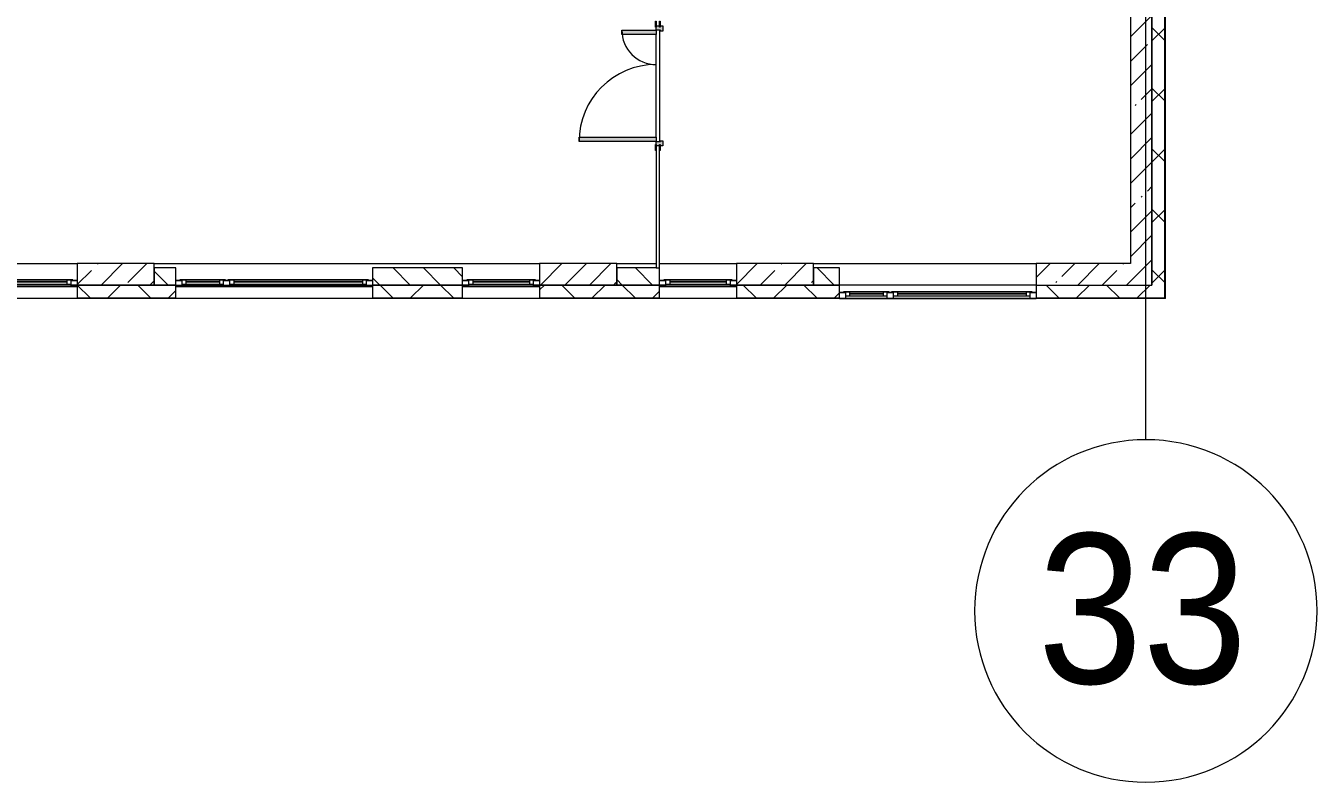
# Model space of a CAD drawing. Header units: millimetres. Extents: x -5714 to 188114, y -8553 to 29000.
# Drawn here: x 173034 to 188114, y -5906 to 2927 of the extents above; entities that cross this region are included whole.
import ezdxf

# ---------------------------------------------------------------- set-up
doc = ezdxf.new("R2010")
doc.units = ezdxf.units.MM
for name, color, linetype, lineweight, true_color in [('A-DOOR-3', 7, 'Continuous', 5, 0xaaaaaa), ('A-DOOR-4', 7, 'Continuous', 5, 0xe2e2e2), ('A-DOOR-FRAM-2', 7, 'Continuous', 5, 0xe2e2e2), ('A-DOOR-FRAM-3', 7, 'Continuous', 5, 0xaaaaaa)]:
    doc.layers.add(name, color=color, linetype=linetype, lineweight=lineweight, true_color=true_color)
for name, color, linetype, lineweight in [('A-GLAZ-2', 7, 'Continuous', 5), ('A-WALL', 7, 'Continuous', 9), ('A-WALL-2', 7, 'Continuous', 5), ('I-WALL-2', 7, 'Continuous', 5), ('S-COLS-2', 7, 'Continuous', 5), ('Оси', 7, 'Continuous', 9), ('Оси-1', 7, 'Continuous', 20)]:
    doc.layers.add(name, color=color, linetype=linetype, lineweight=lineweight)
doc.styles.add('Arial_1', font='arial.ttf', dxfattribs={"width": 0.9, "height": 1750})
pattern_1 = [(45, (61103.76, 0), (-353.5534, 353.5534), []), (135, (61103.76, 0), (-353.5534, -353.5534), [])]
pattern_2 = [(45, (61103.76, 0), (-285.1231, 285.1231), []), (45, (61388.9, 0), (-285.1231, 285.1231), [504.031, -100.806, 16.764, -84.042])]

# ---------------------------------------------------------------- blocks, each defined once
blk = doc.blocks.new('120_Окно_СКБ_2Ст_Фрамуга сверху - 120_Окно_СКБ_2Ст_2300х2500_h_ ДОО-19727959-3_9_1_птичка')
at = {"layer": 'A-GLAZ-2'}
for p, q in [((-1150, -127), (-1150, -57)), ((-1150, -57), (-1080, -57)), ((1150, -57), (-1150, -57)), ((-1080, -127), (-1150, -127)), ((-1150, -127), (-1100, -127)), ((-1080, -127), (-1100, -127)), ((-1100, -127), (-1100, -137)), ((-1100, -137), (540, -137)), ((540, -137), (-1100, -137)), ((-1080, -57), (-1080, -127)), ((-1080, -57), (1080, -57)), ((520, -87), (-1080, -87)), ((-1080, -87), (-1080, -127)), ((-1030, -137), (-1030, -87)), ((-1030, -107), (470, -107)), ((470, -117), (-1030, -117)), ((470, -137), (470, -87)), ((520, -127), (520, -57)), ((520, -57), (590, -57)), ((520, -127), (520, -87)), ((590, -127), (520, -127)), ((540, -127), (520, -127)), ((540, -127), (570, -127)), ((540, -127), (570, -127)), ((540, -137), (540, -127)), ((590, -127), (570, -127)), ((570, -127), (570, -137)), ((570, -137), (1100, -137)), ((1100, -137), (570, -137)), ((590, -57), (590, -127)), ((1080, -87), (590, -87)), ((590, -87), (590, -127)), ((640, -137), (640, -87)), ((640, -107), (1030, -107)), ((1030, -117), (640, -117)), ((1030, -137), (1030, -87)), ((1080, -127), (1080, -57)), ((1080, -57), (1150, -57)), ((1080, -127), (1080, -87)), ((1150, -127), (1080, -127)), ((1100, -127), (1080, -127)), ((1100, -127), (1150, -127)), ((1100, -137), (1100, -127)), ((1150, -57), (1150, -127))]:
    blk.add_line(p, q, dxfattribs=at)
blk = doc.blocks.new('120_Окно_СКБ_1Ст - 120_Окно_СКБ_1Ст 900х2500_h_ с форточкой-22876038-3_9_1_птичка')
at = {"layer": 'A-GLAZ-2'}
for p, q in [((-450, -127), (-450, -57)), ((-450, -57), (-380, -57)), ((450, -57), (-450, -57)), ((-380, -127), (-450, -127)), ((-450, -127), (-400, -127)), ((-380, -127), (-400, -127)), ((-400, -127), (-400, -137)), ((-400, -137), (400, -137)), ((400, -137), (-400, -137)), ((-380, -57), (-380, -127)), ((380, -87), (-380, -87)), ((-380, -87), (-380, -127)), ((-330, -137), (-330, -87)), ((-330, -107), (330, -107)), ((330, -117), (-330, -117)), ((330, -137), (330, -87)), ((380, -127), (380, -57)), ((380, -57), (450, -57)), ((380, -127), (380, -87)), ((450, -127), (380, -127)), ((400, -127), (380, -127)), ((400, -127), (450, -127)), ((400, -137), (400, -127)), ((450, -57), (450, -127))]:
    blk.add_line(p, q, dxfattribs=at)
blk = doc.blocks.new('120_Окно_СКБ_2Ст_Фрамуга сверху - 120_Окно_СКБ_2Ст_2300х2500_h_ ДОО-22877115-3_9_1_птичка')
at = {"layer": 'A-GLAZ-2'}
for p, q in [((-1150, 13), (-1150, 83)), ((-1150, 83), (-1080, 83)), ((1150, 83), (-1150, 83)), ((-1080, 13), (-1150, 13)), ((-1150, 13), (-1100, 13)), ((-1080, 13), (-1100, 13)), ((-1100, 13), (-1100, 3)), ((-1100, 3), (540, 3)), ((540, 3), (-1100, 3)), ((-1080, 83), (-1080, 13)), ((-1080, 83), (1080, 83)), ((520, 53), (-1080, 53)), ((-1080, 53), (-1080, 13)), ((-1030, 3), (-1030, 53)), ((-1030, 33), (470, 33)), ((470, 23), (-1030, 23)), ((470, 3), (470, 53)), ((520, 13), (520, 83)), ((520, 83), (590, 83)), ((520, 13), (520, 53)), ((590, 13), (520, 13)), ((540, 13), (520, 13)), ((540, 13), (570, 13)), ((540, 13), (570, 13)), ((540, 3), (540, 13)), ((590, 13), (570, 13)), ((570, 13), (570, 3)), ((570, 3), (1100, 3)), ((1100, 3), (570, 3)), ((590, 83), (590, 13)), ((1080, 53), (590, 53)), ((590, 53), (590, 13)), ((640, 3), (640, 53)), ((640, 33), (1030, 33)), ((1030, 23), (640, 23)), ((1030, 3), (1030, 53)), ((1080, 13), (1080, 83)), ((1080, 83), (1150, 83)), ((1080, 13), (1080, 53)), ((1150, 13), (1080, 13)), ((1100, 13), (1080, 13)), ((1100, 13), (1150, 13)), ((1100, 3), (1100, 13)), ((1150, 83), (1150, 13))]:
    blk.add_line(p, q, dxfattribs=at)
blk = doc.blocks.new('110_Дверь_СКБ_2Ст - Д-5_п__в составе перегородки _не входит в спец__-32680317-3_9_1_птичка')
at = {"layer": 'A-DOOR-4'}
h = blk.add_hatch(color=256, dxfattribs=at)
h.paths.add_polyline_path([(712, -20), (712, 60), (652, 60), (652, 30), (662, 30), (662, -20)])
h.paths.add_polyline_path([(-628, 60), (-688, 60), (-688, -20), (-638, -20), (-638, 30), (-628, 30)])
for points in [[(-588, -420), (-588, -20), (-638, -20), (-638, -420)], [(662, -920), (662, -20), (612, -20), (612, -920)]]:
    blk.add_hatch(color=256, dxfattribs=at).paths.add_polyline_path(points)
at = {"layer": 'A-DOOR-FRAM-2'}
for points in [[(-673, 28), (-743, 28), (-743, 20), (-673, 20)], [(767, 28), (697, 28), (697, 20), (767, 20)], [(-673, -20), (-743, -20), (-743, -28), (-673, -28)], [(767, -20), (697, -20), (697, -28), (767, -28)]]:
    blk.add_hatch(color=256, dxfattribs=at).paths.add_polyline_path(points)
at = {"layer": 'A-DOOR-3'}
for p, q in [((-638, -20), (-588, -20)), ((-638, -420), (-638, -20)), ((-588, -20), (-588, -420)), ((612, -20), (662, -20)), ((612, -920), (612, -20)), ((662, -20), (662, -920)), ((-588, -420), (-638, -420)), ((662, -920), (612, -920))]:
    blk.add_line(p, q, dxfattribs=at)
for centre, radius, start, end in [((-638, -20), 400, 270, 0), ((662, -20), 900, 180, 270)]:
    blk.add_arc(centre, radius, start, end, dxfattribs=at)
at = {"layer": 'A-DOOR-FRAM-3'}
for p, q in [((-743, 28), (-673, 28)), ((-743, 20), (-743, 28)), ((-673, 20), (-743, 20)), ((-688, 60), (-628, 60)), ((-688, -20), (-688, 60)), ((-688, 20), (-673, 20)), ((-688, 19), (-688, 20)), ((-673, 19), (-688, 19)), ((-673, 28), (-673, 20)), ((-673, 20), (-673, 19)), ((-638, 30), (-638, -20)), ((-628, 30), (-638, 30)), ((-628, 60), (-628, 30)), ((652, 60), (712, 60)), ((652, 30), (652, 60)), ((662, 30), (652, 30)), ((662, -20), (662, 30)), ((697, 20), (697, 28)), ((697, 28), (767, 28)), ((697, 19), (697, 20)), ((697, 20), (712, 20)), ((767, 20), (697, 20)), ((712, 19), (697, 19)), ((712, 60), (712, -20)), ((712, 20), (712, 19)), ((767, 28), (767, 20)), ((-743, -20), (-673, -20)), ((-743, -28), (-743, -20)), ((-673, -28), (-743, -28)), ((-638, -20), (-688, -20)), ((-673, -20), (-673, -28)), ((712, -20), (662, -20)), ((697, -28), (697, -20)), ((697, -20), (767, -20)), ((767, -28), (697, -28)), ((767, -20), (767, -28))]:
    blk.add_line(p, q, dxfattribs=at)
blk = doc.blocks.new('Ось сетки - D8-29747960-3_9_1_птичка')
at = {"layer": 'Оси-1'}
for start, end in [(360, 180), (180, 360)]:
    blk.add_arc((0, 0), 4, start, end, dxfattribs=at)

msp = doc.modelspace()

# ---------------------------------------------------------------- hatches: boundary and pattern name
at = {"layer": 'A-WALL-2'}
h = msp.add_hatch(dxfattribs=at)
h.set_pattern_fill('FP_66', color=256, style=0, pattern_type=2)
h.set_pattern_definition(pattern_1)
h.paths.add_polyline_path([(186183.8, -250), (186333.8, -250), (186333.8, 7700), (186183.8, 7700), (186183.8, -100)])
h.paths.add_polyline_path([(186333.8, 8900), (186333.8, 10820), (186183.8, 10820), (186183.8, 8900)])
h.paths.add_polyline_path([(186333.8, 13120), (186333.8, 21400), (186183.8, 21400), (186183.8, 13120)])
h = msp.add_hatch(dxfattribs=at)
h.set_pattern_fill('FP_64', color=256, style=0, pattern_type=2)
h.set_pattern_definition([(135, (61103.76, 0), (-176.7767, -176.7767), [])])
h.paths.add_polyline_path([(182233.8, -100), (182533.8, -100), (182533.8, 100), (182233.8, 100)])
h.paths.add_polyline_path([(172733.8, -100), (172733.8, 100), (171833.8, 100), (171833.8, -100), (172040.5, -100)])
h.paths.add_polyline_path([(170176.1, -100), (170933.8, -100), (170933.8, 100), (170033.8, 100), (170033.8, -100)])
h.paths.add_polyline_path([(180433.8, -100), (180430.3, 100), (179933.8, 100), (179933.8, -100), (180430.3, -100)])
h.paths.add_polyline_path([(174533.8, -100), (174783.8, -100), (174783.8, 100), (174533.8, 100)])
h.paths.add_polyline_path([(177083.8, -100), (178133.8, -100), (178133.8, 100), (177083.8, 100)])
h.paths.add_polyline_path([(163733.8, -100), (163983.8, -100), (163983.8, 100), (163733.8, 100)])
h.paths.add_polyline_path([(166283.8, -100), (167333.8, -100), (167333.8, 100), (166283.8, 100)])
h.paths.add_polyline_path([(162833.8, -100), (162833.8, 100), (161933.8, 100), (161933.8, -100), (162718.4, -100)])
h.paths.add_polyline_path([(155633.8, -100), (155883.8, -100), (155883.8, 100), (155633.8, 100), (155633.8, 56.5)])
h.paths.add_polyline_path([(158183.8, -100), (159233.8, -100), (159233.8, 100), (158183.8, 100)])
h.paths.add_polyline_path([(153033.8, -100), (153833.8, -100), (153833.8, 100), (153033.8, 100)])
h = msp.add_hatch(dxfattribs=at)
h.set_pattern_fill('FP_66', color=256, style=0, pattern_type=2)
h.set_pattern_definition(pattern_1)
h.paths.add_polyline_path([(185091.3, -250), (186183.8, -250), (186183.8, -100), (184833.8, -100), (184833.8, -250)])
h.paths.add_polyline_path([(181362.5, -250), (182533.8, -250), (182533.8, -100), (181333.8, -100), (181333.8, -250)])
h.paths.add_polyline_path([(170933.8, -250), (170933.8, -100), (170033.8, -100), (170033.8, -250), (170176.1, -250)])
h.paths.add_polyline_path([(169133.8, -250), (169133.8, -100), (168233.8, -100), (168233.8, -250), (168311.7, -250)])
h.paths.add_polyline_path([(171833.8, -250), (172733.8, -250), (172733.8, -100), (171833.8, -100)])
h.paths.add_polyline_path([(180433.8, -250), (180430.3, -100), (179033.8, -100), (179033.8, -250), (180430.3, -250)])
h.paths.add_polyline_path([(173633.8, -250), (174783.8, -250), (174783.8, -100), (173633.8, -100)])
h.paths.add_polyline_path([(177083.8, -250), (178133.8, -250), (178133.8, -100), (177083.8, -100)])
h.paths.add_polyline_path([(161033.8, -250), (161033.8, -100), (160133.8, -100), (160133.8, -250), (160854, -250)])
h.paths.add_polyline_path([(166447.3, -250), (167333.8, -250), (167333.8, -100), (166283.8, -100), (166283.8, -250)])
h.paths.add_polyline_path([(155633.8, -250), (155883.8, -250), (155883.8, -100), (154733.8, -100), (154733.8, -250), (155260.8, -250)])
h.paths.add_polyline_path([(161933.8, -250), (163983.8, -250), (163983.8, -100), (161933.8, -100)])
h.paths.add_polyline_path([(159233.8, -250), (159233.8, -100), (158183.8, -100), (158183.8, -250), (158989.6, -250)])
h.paths.add_polyline_path([(153396.4, -250), (153833.8, -250), (153833.8, -100), (153033.8, -100), (153033.8, -250)])
h.paths.add_polyline_path([(152133.8, -250), (152133.8, -100), (150313.8, -100), (150313.8, -250), (151998.1, -250)])
at = {"layer": 'I-WALL-2'}
h = msp.add_hatch(dxfattribs=at)
h.set_pattern_fill('FP_62', color=256, style=0, pattern_type=2)
h.set_pattern_definition(pattern_2)
h.paths.add_polyline_path([(186183.8, -100), (186183.8, 7700), (185933.8, 7700), (185933.8, -100)])
h = msp.add_hatch(dxfattribs=at)
h.set_pattern_fill('FP_62', color=256, style=0, pattern_type=2)
h.set_pattern_definition(pattern_2)
h.paths.add_polyline_path([(185933.8, -100), (185933.8, 150), (184833.8, 150), (184833.8, -100), (185091.3, -100)])
at = {"layer": 'S-COLS-2'}
h = msp.add_hatch(dxfattribs=at)
h.set_pattern_fill('FP_62', color=256, style=0, pattern_type=2)
h.set_pattern_definition(pattern_2)
h.paths.add_polyline_path([(174533.8, -100), (174533.8, 150), (173633.8, 150), (173633.8, -100), (173904.9, -100)])
h = msp.add_hatch(dxfattribs=at)
h.set_pattern_fill('FP_62', color=256, style=0, pattern_type=2)
h.set_pattern_definition(pattern_2)
h.paths.add_polyline_path([(179933.8, -100), (179933.8, 150), (179033.8, 150), (179033.8, -100), (179498.1, -100)])
h = msp.add_hatch(dxfattribs=at)
h.set_pattern_fill('FP_62', color=256, style=0, pattern_type=2)
h.set_pattern_definition(pattern_2)
h.paths.add_polyline_path([(182233.8, -100), (182233.8, 150), (181333.8, 150), (181333.8, -100), (181362.5, -100)])

# ---------------------------------------------------------------- linework, layer by layer
at = {"layer": 'A-WALL'}
for p, q in [((186333.8, -250), (186333.8, 7700)), ((186336.8, -253), (186336.8, 7700)), ((180393.8, 100), (180433.8, 100)), ((174533.8, -100), (174783.8, -100)), ((174783.8, -100), (174533.8, -100)), ((177083.8, -100), (178133.8, -100)), ((178133.8, -100), (177083.8, -100)), ((179933.8, -100), (180433.8, -100)), ((180433.8, -100), (179933.8, -100)), ((182233.8, -100), (182533.8, -100)), ((182533.8, -100), (182233.8, -100)), ((173633.8, -250), (174783.8, -250)), ((173633.8, -253), (174783.8, -253)), ((177083.8, -250), (178133.8, -250)), ((177083.8, -253), (178133.8, -253)), ((179033.8, -250), (180433.8, -250)), ((179033.8, -253), (180433.8, -253)), ((181333.8, -250), (182533.8, -250)), ((181333.8, -253), (182533.8, -253)), ((184833.8, -250), (186333.8, -250)), ((184833.8, -253), (186336.8, -253))]:
    msp.add_line(p, q, dxfattribs=at)
at = {"layer": 'A-WALL-2'}
for p, q in [((186183.8, 8900), (186183.8, -100)), ((186341.8, -258), (186341.8, 7700)), ((174783.8, 100), (174533.8, 100)), ((174533.8, 100), (174533.8, -100)), ((174783.8, -258), (174783.8, 100)), ((178133.8, 100), (177083.8, 100)), ((177083.8, 100), (177083.8, -258)), ((178133.8, -258), (178133.8, 100)), ((180393.8, 100), (179933.8, 100)), ((179933.8, 100), (179933.8, -100)), ((180433.8, -258), (180433.8, 100)), ((182533.8, 100), (182233.8, 100)), ((182233.8, 100), (182233.8, -100)), ((182533.8, -258), (182533.8, 100)), ((174533.8, -100), (173633.8, -100)), ((173633.8, -100), (173633.8, -258)), ((174783.8, -100), (177083.8, -100)), ((179933.8, -100), (179033.8, -100)), ((179033.8, -100), (179033.8, -258)), ((182233.8, -100), (181333.8, -100)), ((181333.8, -100), (181333.8, -258)), ((184833.8, -100), (184833.8, -258)), ((184833.8, -100), (186183.8, -100)), ((186341.8, -258), (172733.8, -258))]:
    msp.add_line(p, q, dxfattribs=at)
at = {"layer": 'I-WALL-2'}
for p, q in [((185933.8, 10000), (185933.8, 150)), ((186183.8, -100), (186183.8, 7700)), ((180433.8, 2875), (180433.8, 1575)), ((180393.8, 1625), (180393.8, 2825)), ((180393.8, 1470), (180393.8, 100)), ((180433.8, 100), (180433.8, 1470)), ((170853.8, 150), (173633.8, 150)), ((174533.8, 150), (179033.8, 150)), ((179933.8, 150), (180393.8, 150)), ((180433.8, 150), (181333.8, 150)), ((182233.8, 150), (184833.8, 150)), ((185933.8, 150), (184833.8, 150)), ((184833.8, 150), (184833.8, -100)), ((173633.8, -100), (172733.8, -100)), ((179033.8, -100), (178133.8, -100)), ((181333.8, -100), (180433.8, -100)), ((184833.8, -100), (182533.8, -100)), ((184833.8, -100), (186183.8, -100))]:
    msp.add_line(p, q, dxfattribs=at)
at = {"layer": 'S-COLS-2'}
for p, q in [((174533.8, 150), (173633.8, 150)), ((173633.8, 150), (173633.8, -100)), ((174533.8, 100), (174533.8, 150)), ((174533.8, -100), (174533.8, 100)), ((179933.8, 150), (179033.8, 150)), ((179033.8, 150), (179033.8, -100)), ((179933.8, 100), (179933.8, 150)), ((179933.8, -100), (179933.8, 100)), ((182233.8, 150), (181333.8, 150)), ((181333.8, 150), (181333.8, -100)), ((182233.8, 100), (182233.8, 150)), ((182233.8, -100), (182233.8, 100)), ((173633.8, -100), (174533.8, -100)), ((179033.8, -100), (179933.8, -100)), ((181333.8, -100), (182233.8, -100))]:
    msp.add_line(p, q, dxfattribs=at)
at = {"layer": 'Оси'}
msp.add_line((186113.8, -1906.3), (186113.8, 9979), dxfattribs=at)

# ---------------------------------------------------------------- block references
at = {"layer": 'A-DOOR-3', "rotation": 270}
msp.add_blockref('110_Дверь_СКБ_2Ст - Д-5_п__в составе перегородки _не входит в спец__-32680317-3_9_1_птичка', (180413.8, 2237.5), dxfattribs=at)
at = {"layer": 'A-GLAZ-2', "rotation": 180}
for name, p in [('120_Окно_СКБ_1Ст - 120_Окно_СКБ_1Ст 900х2500_h_ с форточкой-22876038-3_9_1_птичка', (173183.8, -175)), ('120_Окно_СКБ_2Ст_Фрамуга сверху - 120_Окно_СКБ_2Ст_2300х2500_h_ ДОО-19727959-3_9_1_птичка', (175933.8, -175)), ('120_Окно_СКБ_1Ст - 120_Окно_СКБ_1Ст 900х2500_h_ с форточкой-22876038-3_9_1_птичка', (178583.8, -175)), ('120_Окно_СКБ_1Ст - 120_Окно_СКБ_1Ст 900х2500_h_ с форточкой-22876038-3_9_1_птичка', (180883.8, -175)), ('120_Окно_СКБ_2Ст_Фрамуга сверху - 120_Окно_СКБ_2Ст_2300х2500_h_ ДОО-22877115-3_9_1_птичка', (183683.8, -175))]:
    msp.add_blockref(name, p, dxfattribs=at)
at = {"layer": 'Оси-1', "xscale": 499.9999999999995, "yscale": 499.9999999999995, "zscale": 499.9999999999995}
msp.add_blockref('Ось сетки - D8-29747960-3_9_1_птичка', (186113.8, -3906.3), dxfattribs=at)

# ---------------------------------------------------------------- texts
at = {"layer": 'Оси', "insert": (184850.7, -3003), "char_height": 1750, "width": 3030.379, "attachment_point": 1, "style": 'Arial_1'}
msp.add_mtext('33', dxfattribs=at)

doc.saveas('drawing.dxf')
